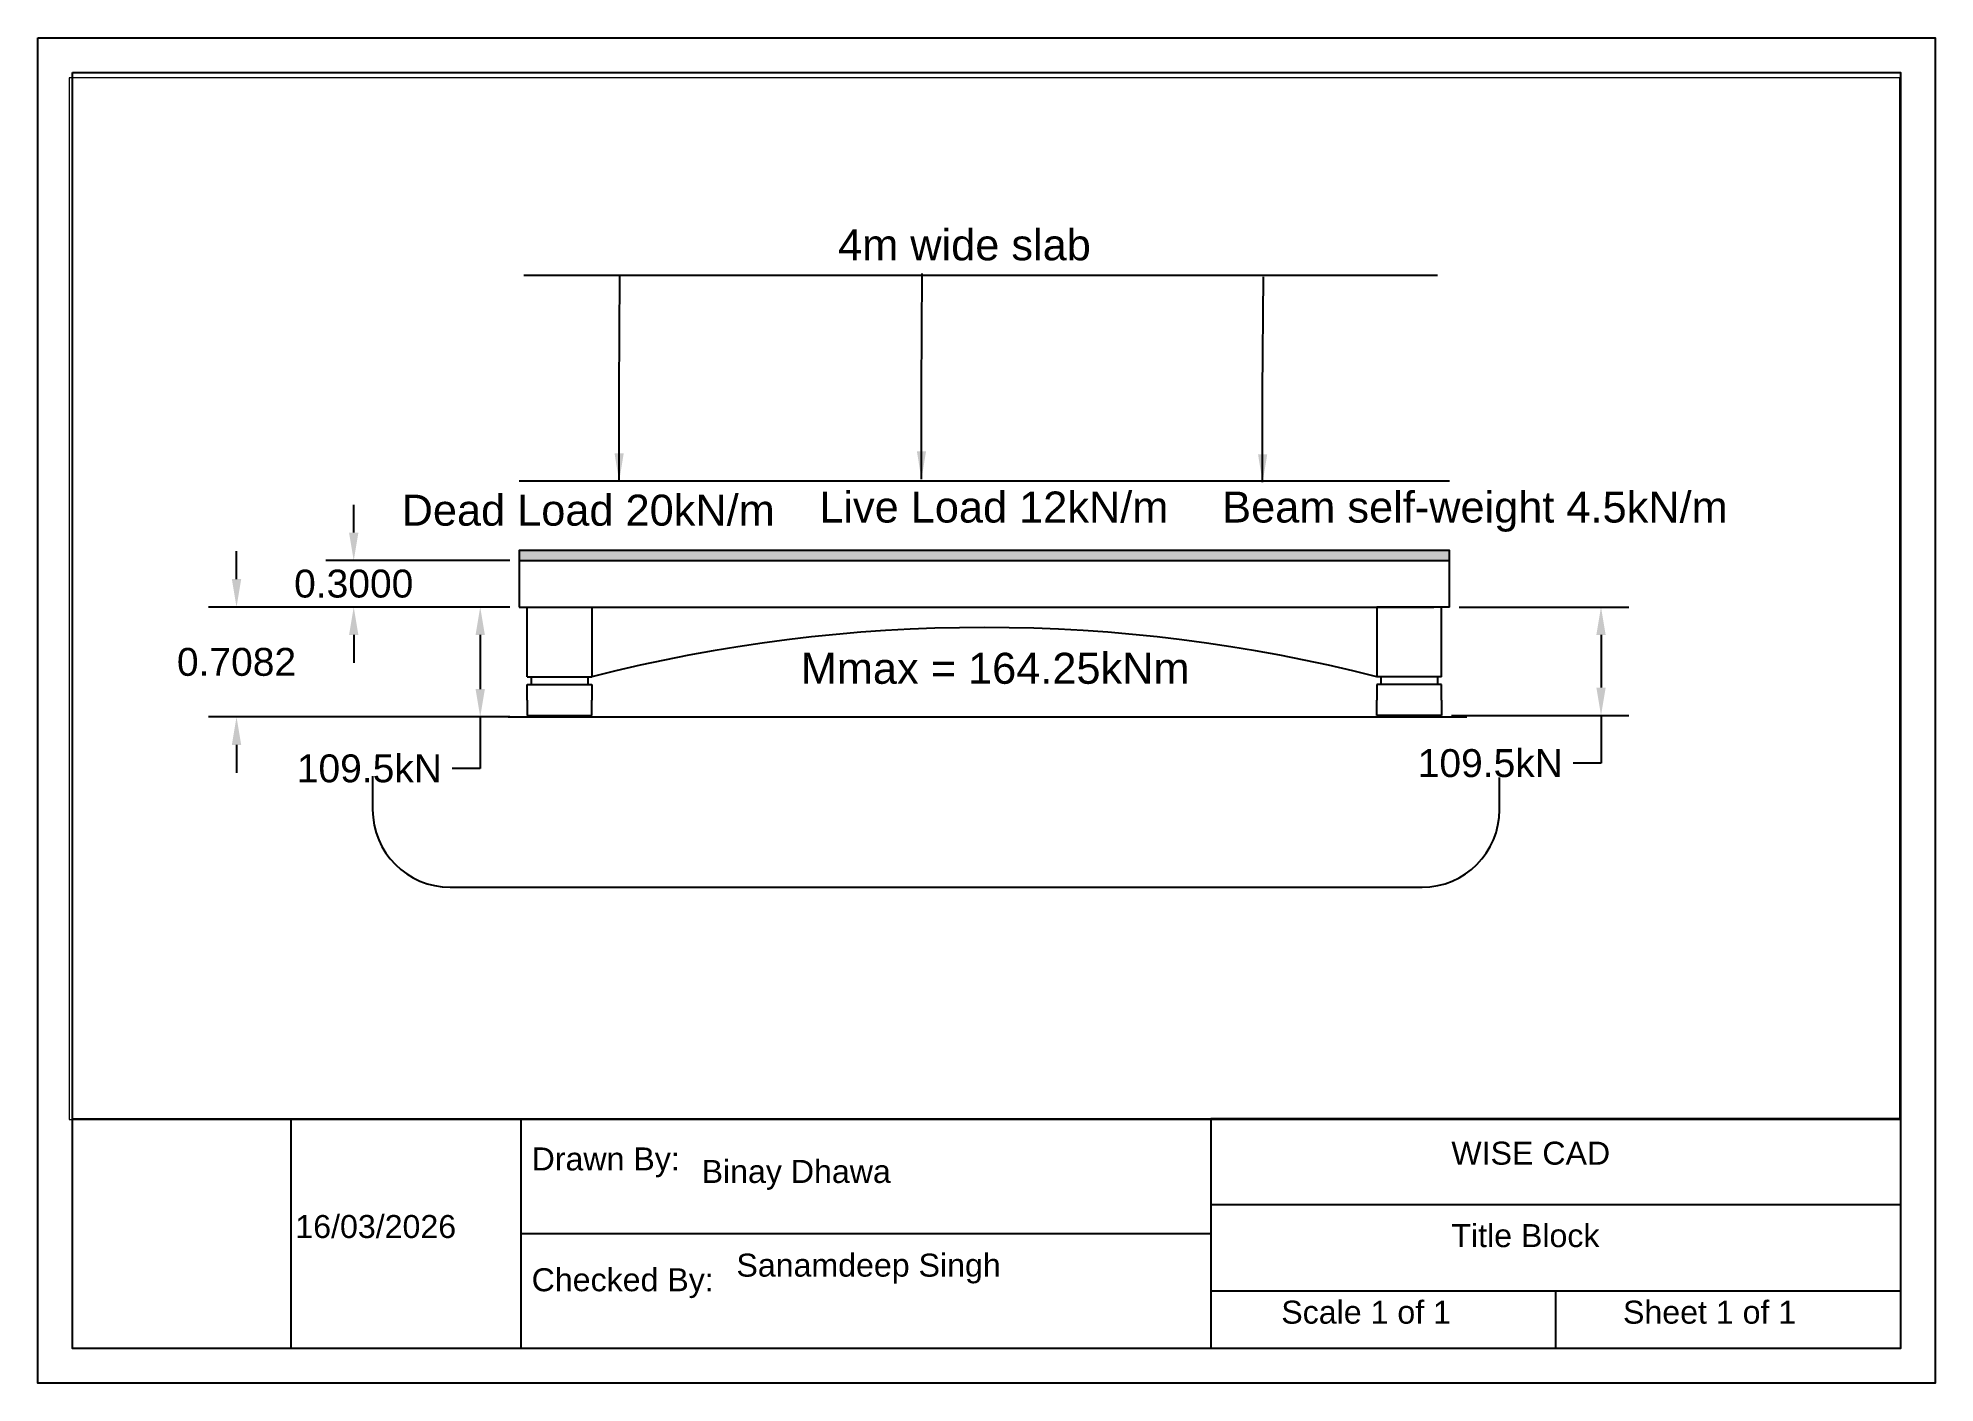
# Paper-space layout 'Layout5' of a CAD drawing. Header units: inches. Extents: x 70 to 86.5, y 216.4 to 228.1.
# The model-space entities are those that its viewports show. They can reach past a viewport. Long polylines and large blocks are cut down to what shows.
import ezdxf

# ---------------------------------------------------------------- set-up
doc = ezdxf.new("R2010")
doc.units = ezdxf.units.IN
doc.header["$MEASUREMENT"] = 0
doc.styles.get("Standard").update_dxf_attribs({"font": 'arial.ttf'})
doc.dimstyles.get("Standard").update_dxf_attribs({"dimtxt": 0.18, "dimasz": 0.18, "dimexe": 0.18, "dimexo": 0.0625, "dimgap": 0.09, "dimtad": 0, "dimtih": 1, "dimtoh": 1, "dimdec": 4, "dimzin": 0, "dimdsep": 46, "dimtxsty": 'Standard', "dimcen": 0.09, "dimadec": 0, "dimazin": 0, "dimtfac": 1, "dimtdec": 4, "dimtofl": 0, "dimtmove": 0, "dimatfit": 3, "dimfxl": 1, "dimtolj": 1, "dimtzin": 0, "dimarcsym": 0})

# ---------------------------------------------------------------- blocks, each defined once
blk = doc.blocks.new('new block')
for p, q in [((0.3, 2.3), (16.2, 2.3)), ((2.2, 2.3), (2.2, 0.3)), ((4.2, 2.3), (4.2, 0.3)), ((16.2, 2.3), (10.2, 2.3)), ((10.2, 2.3), (10.2, 0.3)), ((16.2, 2.3), (16.2, 1.55)), ((16.2, 1.55), (10.2, 1.55)), ((4.2, 1.3), (10.2, 1.3)), ((16.2, 0.8), (10.2, 0.8)), ((13.2, 0.8), (13.2, 0.3))]:
    blk.add_line(p, q)
for points in [[(0, 11.7), (16.5, 11.7), (16.5, 0), (0, 0)], [(0.3, 11.4), (16.2, 11.4), (16.2, 0.3), (0.3, 0.3)]]:
    blk.add_lwpolyline(points, close=True)
at = {"char_height": 0.2, "attachment_point": 1}
for s, width, heights, insert in [('Drawn By:', 1.61538, [0.416], (4.294, 2.05)), ('WISE CAD', 1.61538, [0.416], (12.293, 2.1)), ('Title Block', 1.61538, [0.416], (12.293, 1.383)), ('Checked By:', 1.61538, [0.416], (4.294, 0.999)), ('Scale 1 of 1', 1.59289, [0.5], (10.814, 0.717)), ('Sheet 1 of 1', 1.59289, [0.5], (13.786, 0.717))]:
    blk.add_mtext_dynamic_manual_height_columns(s, width=width, gutter_width=1, heights=heights, dxfattribs=dict(at, insert=insert))
blk = doc.blocks.new('*D20')
at = {"color": 0, "lineweight": -2, "transparency": 16777216}
for p, q in [((11.392, 45.231), (11.392, 45.411)), ((12.398, 45.051), (11.212, 45.051)), ((12.398, 44.751), (11.212, 44.751)), ((11.392, 44.571), (11.392, 44.391))]:
    blk.add_line(p, q, dxfattribs=at)
at = {"color": 0, "transparency": 16777216}
for points in [[(11.362, 45.231), (11.422, 45.231), (11.392, 45.051)], [(11.362, 44.571), (11.422, 44.571), (11.392, 44.751)]]:
    blk.add_solid(points, dxfattribs=at)
at = {"layer": 'Defpoints', "color": 0, "transparency": 16777216}
for p in [(12.46, 45.051), (11.392, 44.751), (12.46, 44.751)]:
    blk.add_point(p, dxfattribs=at)
at = {"color": 0, "transparency": 16777216, "insert": (11.392, 44.901), "char_height": 0.18, "attachment_point": 5}
blk.add_mtext('\\A1;0.3000', dxfattribs=at)
blk = doc.blocks.new('*D21')
at = {"color": 0, "lineweight": -2, "transparency": 16777216}
for p, q in [((10.636, 44.931), (10.636, 45.111)), ((12.398, 44.751), (10.456, 44.751)), ((12.398, 44.042), (10.456, 44.042)), ((10.636, 43.862), (10.636, 43.682))]:
    blk.add_line(p, q, dxfattribs=at)
at = {"color": 0, "transparency": 16777216}
for points in [[(10.606, 44.931), (10.666, 44.931), (10.636, 44.751)], [(10.606, 43.862), (10.666, 43.862), (10.636, 44.042)]]:
    blk.add_solid(points, dxfattribs=at)
at = {"layer": 'Defpoints', "color": 0, "transparency": 16777216}
for p in [(12.46, 44.751), (10.636, 44.042), (12.46, 44.042)]:
    blk.add_point(p, dxfattribs=at)
at = {"color": 0, "transparency": 16777216, "insert": (10.636, 44.396), "char_height": 0.18, "attachment_point": 5}
blk.add_mtext('\\A1;0.7082', dxfattribs=at)
blk = doc.blocks.new('*D23')
at = {"color": 0, "lineweight": -2, "transparency": 16777216}
for p, q in [((12.398, 44.751), (12.028, 44.751)), ((12.208, 44.571), (12.208, 44.222)), ((12.398, 44.042), (12.028, 44.042)), ((12.208, 44.042), (12.208, 43.709)), ((12.208, 43.709), (12.028, 43.709))]:
    blk.add_line(p, q, dxfattribs=at)
at = {"color": 0, "transparency": 16777216}
for points in [[(12.178, 44.571), (12.238, 44.571), (12.208, 44.751)], [(12.178, 44.222), (12.238, 44.222), (12.208, 44.042)]]:
    blk.add_solid(points, dxfattribs=at)
at = {"layer": 'Defpoints', "color": 0, "transparency": 16777216}
for p in [(12.208, 44.751), (12.46, 44.751), (12.46, 44.042)]:
    blk.add_point(p, dxfattribs=at)
at = {"color": 0, "transparency": 16777216, "insert": (11.493, 43.709), "char_height": 0.18, "attachment_point": 5}
blk.add_mtext('\\A1;{\\C240;109.5kN}', dxfattribs=at)
blk = doc.blocks.new('*D28')
at = {"color": 0, "lineweight": -2, "transparency": 16777216}
for p, q in [((18.523, 44.751), (19.618, 44.751)), ((19.438, 44.571), (19.438, 44.231)), ((18.473, 44.051), (19.618, 44.051)), ((19.438, 44.051), (19.438, 43.743)), ((19.438, 43.743), (19.258, 43.743))]:
    blk.add_line(p, q, dxfattribs=at)
at = {"color": 0, "transparency": 16777216}
for points in [[(19.408, 44.571), (19.468, 44.571), (19.438, 44.751)], [(19.408, 44.231), (19.468, 44.231), (19.438, 44.051)]]:
    blk.add_solid(points, dxfattribs=at)
at = {"layer": 'Defpoints', "color": 0, "transparency": 16777216}
for p in [(18.46, 44.751), (19.438, 44.751), (18.41, 44.051)]:
    blk.add_point(p, dxfattribs=at)
at = {"color": 0, "transparency": 16777216, "insert": (18.724, 43.743), "char_height": 0.18, "attachment_point": 5}
blk.add_mtext('\\A1;{\\C240;109.5kN}', dxfattribs=at)

msp = doc.modelspace()

# ---------------------------------------------------------------- hatches: boundary and pattern name
h = msp.add_hatch()
h.set_pattern_fill('HONEY', color=256, scale=0.23, style=0)
h.paths.add_polyline_path([(18.46005, 45.1158), (12.46005, 45.1158), (12.46005, 45.05054), (18.46005, 45.05054)])

# ---------------------------------------------------------------- linework, layer by layer
for p, q in [((12.48976, 46.89164), (18.38361, 46.89164)), ((12.46005, 45.56473), (18.46136, 45.56473)), ((12.46005, 45.05054), (18.46005, 45.05054)), ((12.46005, 45.05054), (12.46005, 44.75054)), ((18.46005, 44.75054), (18.46005, 45.05054)), ((12.46005, 44.75054), (12.56005, 44.75054)), ((12.56005, 44.75054), (18.36005, 44.75054)), ((18.46005, 44.75054), (18.36005, 44.75054)), ((12.51005, 44.30054), (12.92754, 44.30054)), ((12.51005, 44.15054), (12.51005, 44.25054)), ((12.51005, 44.25054), (12.73505, 44.25054)), ((12.53614, 44.30054), (12.53614, 44.25054)), ((12.73505, 44.25054), (12.92754, 44.25054)), ((12.90144, 44.30054), (12.90144, 44.25054)), ((12.92754, 44.25054), (12.92754, 44.15054)), ((18.41005, 44.30054), (17.99256, 44.30054)), ((17.99256, 44.25054), (17.99256, 44.15054)), ((18.18505, 44.25054), (17.99256, 44.25054)), ((18.01865, 44.30054), (18.01865, 44.25054)), ((18.41005, 44.25054), (18.18505, 44.25054)), ((18.38395, 44.30054), (18.38395, 44.25054)), ((18.41005, 44.15054), (18.41005, 44.25054)), ((12.51005, 44.15054), (12.51005, 44.05054)), ((12.92754, 44.05054), (12.92754, 44.15054)), ((17.99256, 44.05054), (17.99256, 44.15054)), ((18.41005, 44.15054), (18.41005, 44.05054)), ((12.38872, 44.04236), (18.57136, 44.04236)), ((12.51005, 44.05054), (12.73505, 44.05054)), ((12.73505, 44.05054), (12.92754, 44.05054)), ((18.18505, 44.05054), (17.99256, 44.05054)), ((18.41005, 44.05054), (18.18505, 44.05054)), ((11.51396, 43.65992), (11.51396, 43.44363)), ((18.7836, 43.44363), (18.7836, 43.65145)), ((12.01396, 42.94363), (18.2836, 42.94363))]:
    msp.add_line(p, q)
msp.add_lwpolyline([(12.46005, 45.05054), (18.46005, 45.05054), (18.46005, 45.1158), (12.46005, 45.1158)], close=True)
for points in [[(12.51005, 44.30054), (12.51005, 44.75054), (12.92754, 44.75054), (12.92754, 44.30054)], [(18.41005, 44.30054), (18.41005, 44.75054), (17.99256, 44.75054), (17.99256, 44.30054)]]:
    msp.add_lwpolyline(points)
for centre, radius, start, end in [((15.46005, 34.38804), 10.23089, 75.668274, 104.331726), ((12.01396, 43.44363), 0.5, 180, 270), ((18.2836, 43.44363), 0.5, 270, 0)]:
    msp.add_arc(centre, radius, start, end)

# ---------------------------------------------------------------- texts
at = {"char_height": 0.2, "attachment_point": 1}
for s, width, heights, insert in [('4m wide slab', 1.6929331, [0], (14.51665, 47.18789)), ('Dead Load 20kN/m', 2.5027516, [0.31082], (11.70102, 45.47605)), ('Live Load 12kN/m', 2.2533625, [0.32527], (14.39525, 45.4961)), ('Beam self-weight 4.5kN/m', 3.2818679, [0.39772], (16.9946, 45.4961)), ('Mmax = 164.25kNm', 3.003199, [0.32527], (14.27597, 44.45591))]:
    msp.add_mtext_dynamic_manual_height_columns(s, width=width, gutter_width=1, heights=heights, dxfattribs=dict(at, insert=insert))

# ---------------------------------------------------------------- dimensions: what is measured, and where the dimension line sits
for base, p1, p2, picture, middle in [((11.39182, 44.75054), (12.46005, 45.05054), (12.46005, 44.75054), '*D20', (11.39182, 44.90054)), ((10.63555, 44.04236), (12.46005, 44.75054), (12.46005, 44.04236), '*D21', (10.63555, 44.39645))]:
    dim = msp.add_linear_dim(base=base, p1=p1, p2=p2, angle=90, dimstyle='Standard')
    dim.commit()
    dim.dimension.update_dxf_attribs({"geometry": picture, "text_midpoint": middle, "dimtype": 160})
for base, p1, p2, picture, middle in [((12.20763, 44.75054), (12.46005, 44.04236), (12.46005, 44.75054), '*D23', (11.49333, 43.70851)), ((19.4381, 44.75054), (18.41005, 44.05054), (18.46005, 44.75054), '*D28', (18.72381, 43.74336))]:
    dim = msp.add_linear_dim(base=base, p1=p1, p2=p2, angle=90, text='{\\C240;109.5kN}', dimstyle='Standard')
    dim.commit()
    dim.dimension.update_dxf_attribs({"geometry": picture, "text_midpoint": middle, "dimtype": 160})

# ---------------------------------------------------------------- leaders
for points in [[(13.10411, 45.5622), (13.10411, 46.14899), (13.10928, 46.88858)], [(15.05441, 45.5755), (15.05441, 46.16228), (15.05957, 46.90188)], [(17.25522, 45.55559), (17.25522, 46.14238), (17.26038, 46.88197)]]:
    msp.add_leader(points, dimstyle='Standard')

psp = doc.layouts.new('Layout5')

# ---------------------------------------------------------------- block references
psp.add_blockref('new block', (70.038, 216.449))

# ---------------------------------------------------------------- texts
at = {"char_height": 0.2, "attachment_point": 1}
for s, width, insert in [('Binay Dhawa', 1.87001, (75.81, 218.39)), ('16/03/2026', 1.90198, (72.277, 217.911)), ('Sanamdeep Singh', 2.95685, (76.113, 217.575))]:
    psp.add_mtext_dynamic_manual_height_columns(s, width=width, gutter_width=1, heights=[0], dxfattribs=dict(at, insert=insert))

# ---------------------------------------------------------------- viewports
at = {"layer": '0'}
psp.add_viewport(center=(78.271, 223.273), size=(15.921, 9.05995), view_center_point=(15.4612, 44.80567), view_height=6.7196851, dxfattribs=at)

doc.saveas('drawing.dxf')
